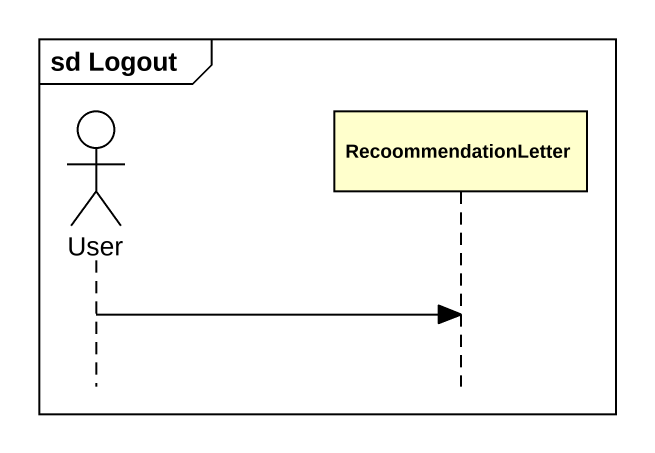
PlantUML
@startuml
mainframe sd Logout
hide footbox
actor User
participant RecoommendationLetter

User -> RecoommendationLetter
@enduml
